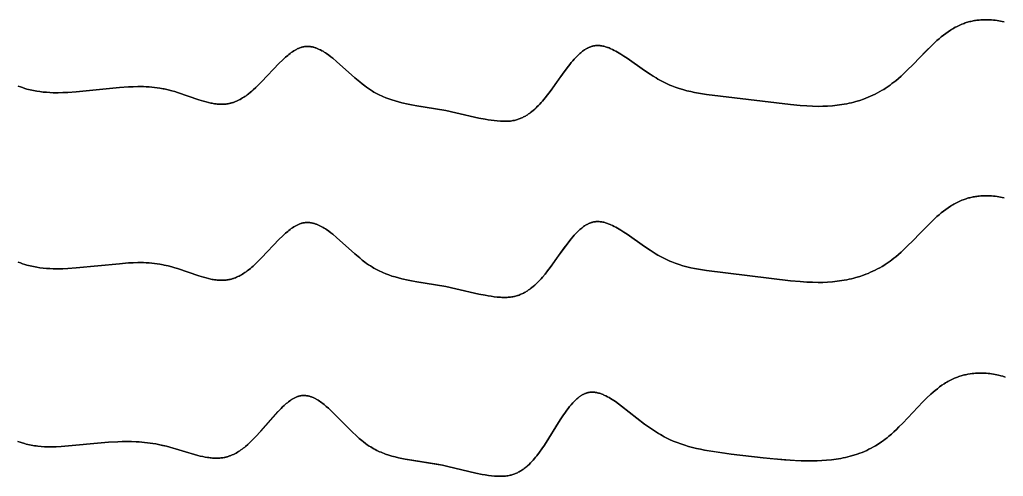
# Model space of a CAD drawing. Header units: feet. Extents: x 0 to 1.5, y 93.18 to 96.08.
# Drawn here: x 0.375 to 0.75, y 94.7812 to 94.9552 of the extents above; entities that cross this region are included whole.
import ezdxf

# ---------------------------------------------------------------- set-up
doc = ezdxf.new("R2010")
doc.units = ezdxf.units.FT
doc.header["$MEASUREMENT"] = 0
doc.layers.add('Default', color=7, linetype='Continuous', true_color=0x000000)

msp = doc.modelspace()

# ---------------------------------------------------------------- linework, layer by layer
at = {"layer": 'Default'}
for points in [[(0.3744, 94.92993), (0.37527, 94.9296), (0.37604, 94.92933), (0.37691, 94.92905), (0.37779, 94.9288), (0.3784, 94.92864), (0.37901, 94.92849), (0.38024, 94.92822), (0.38148, 94.928), (0.38272, 94.92781), (0.38397, 94.92766), (0.38523, 94.92755), (0.38649, 94.92747), (0.38774, 94.92742), (0.38963, 94.9274), (0.39151, 94.92744), (0.3934, 94.92751), (0.39648, 94.92771), (0.41301, 94.92933), (0.41652, 94.92961), (0.41827, 94.9297), (0.42011, 94.92975), (0.42116, 94.92975), (0.42221, 94.92973), (0.42326, 94.92968), (0.42431, 94.92962), (0.42536, 94.92953), (0.42641, 94.92942), (0.42745, 94.92928), (0.42849, 94.92912), (0.42965, 94.92892), (0.43004, 94.92884), (0.43156, 94.9285), (0.43305, 94.92812), (0.43413, 94.92781), (0.4352, 94.92748), (0.44332, 94.92472), (0.44514, 94.92416), (0.44605, 94.9239), (0.44697, 94.92367), (0.44789, 94.92347), (0.44834, 94.92338), (0.4488, 94.92329), (0.44933, 94.92321), (0.44986, 94.92314), (0.45027, 94.92309), (0.45068, 94.92305), (0.4511, 94.92303), (0.45151, 94.92301), (0.45192, 94.923), (0.45233, 94.923), (0.45275, 94.92302), (0.45316, 94.92304), (0.45344, 94.92307), (0.45371, 94.9231), (0.45397, 94.92313), (0.45423, 94.92317), (0.45448, 94.92321), (0.45474, 94.92326), (0.45499, 94.92331), (0.45525, 94.92337), (0.4555, 94.92344), (0.45575, 94.9235), (0.456, 94.92357), (0.45625, 94.92365), (0.45649, 94.92373), (0.45674, 94.92382), (0.45723, 94.924), (0.45771, 94.9242), (0.45819, 94.92441), (0.45865, 94.92464), (0.45911, 94.92488), (0.45957, 94.92514), (0.46001, 94.9254), (0.46045, 94.92568), (0.46089, 94.92597), (0.46131, 94.92626), (0.46174, 94.92657), (0.46216, 94.9269), (0.46299, 94.92756), (0.46351, 94.928), (0.46403, 94.92846), (0.46505, 94.92939), (0.46571, 94.93003), (0.46722, 94.93154), (0.47398, 94.93865), (0.47516, 94.93981), (0.47575, 94.94037), (0.47635, 94.94091), (0.4772, 94.94165), (0.47764, 94.94201), (0.4781, 94.94237), (0.47856, 94.94271), (0.47902, 94.94304), (0.4795, 94.94335), (0.47974, 94.9435), (0.47998, 94.94364), (0.48023, 94.94379), (0.4805, 94.94393), (0.48076, 94.94407), (0.48103, 94.9442), (0.4813, 94.94432), (0.48158, 94.94444), (0.48186, 94.94454), (0.48214, 94.94464), (0.4823, 94.94469), (0.48247, 94.94474), (0.48269, 94.9448), (0.48291, 94.94485), (0.48313, 94.9449), (0.48335, 94.94494), (0.48357, 94.94497), (0.4838, 94.945), (0.48402, 94.94502), (0.48424, 94.94503), (0.48446, 94.94504), (0.48469, 94.94505), (0.48491, 94.94504), (0.48513, 94.94503), (0.48536, 94.94502), (0.48558, 94.945), (0.48581, 94.94497), (0.48603, 94.94494), (0.48631, 94.94489), (0.48658, 94.94484), (0.48685, 94.94478), (0.48712, 94.94471), (0.48739, 94.94464), (0.48766, 94.94455), (0.48792, 94.94446), (0.48818, 94.94437), (0.48844, 94.94427), (0.4887, 94.94416), (0.48895, 94.94405), (0.48921, 94.94394), (0.48971, 94.94369), (0.49019, 94.94343), (0.49065, 94.94318), (0.4911, 94.94291), (0.49154, 94.94262), (0.49198, 94.94233), (0.49284, 94.94172), (0.49367, 94.9411), (0.49434, 94.94057), (0.49583, 94.93933), (0.50275, 94.93313), (0.50464, 94.93152), (0.5056, 94.93074), (0.50658, 94.92998), (0.50728, 94.92946), (0.50799, 94.92896), (0.50872, 94.92847), (0.50945, 94.928), (0.51001, 94.92766), (0.51057, 94.92734), (0.51125, 94.92697), (0.51179, 94.9267), (0.51234, 94.92643), (0.51289, 94.92618), (0.51344, 94.92593), (0.51457, 94.92548), (0.51571, 94.92505), (0.51692, 94.92464), (0.51816, 94.92427), (0.5194, 94.92393), (0.52065, 94.92361), (0.52316, 94.92305), (0.5264, 94.92244), (0.53743, 94.92058), (0.54134, 94.91973), (0.55006, 94.91773), (0.5524, 94.91728), (0.55358, 94.91708), (0.55475, 94.9169), (0.55592, 94.91675), (0.55708, 94.91663), (0.55826, 94.91654), (0.55886, 94.91652), (0.55945, 94.9165), (0.5599, 94.9165), (0.56035, 94.9165), (0.5608, 94.91651), (0.56125, 94.91654), (0.5617, 94.91657), (0.56214, 94.91662), (0.56259, 94.91668), (0.56303, 94.91675), (0.56334, 94.91681), (0.56365, 94.91687), (0.56401, 94.91696), (0.56437, 94.91705), (0.56473, 94.91716), (0.56508, 94.91727), (0.56543, 94.9174), (0.56577, 94.91753), (0.56612, 94.91767), (0.56646, 94.91783), (0.56679, 94.91799), (0.56713, 94.91815), (0.56746, 94.91833), (0.56778, 94.91851), (0.5681, 94.9187), (0.56842, 94.9189), (0.56873, 94.9191), (0.56904, 94.91931), (0.56934, 94.91952), (0.56964, 94.91974), (0.57023, 94.9202), (0.5708, 94.92067), (0.57136, 94.92117), (0.57185, 94.92162), (0.57234, 94.92209), (0.57281, 94.92257), (0.57327, 94.92306), (0.57378, 94.92362), (0.57429, 94.9242), (0.57529, 94.92539), (0.57625, 94.92661), (0.57759, 94.92839), (0.58261, 94.93541), (0.58366, 94.93683), (0.58473, 94.93819), (0.58527, 94.93886), (0.58583, 94.93952), (0.58641, 94.94019), (0.58702, 94.94084), (0.58764, 94.94147), (0.58796, 94.94178), (0.58828, 94.94208), (0.58861, 94.94237), (0.58894, 94.94266), (0.58927, 94.94293), (0.58961, 94.94319), (0.58998, 94.94347), (0.59036, 94.94373), (0.59056, 94.94386), (0.59076, 94.94398), (0.59096, 94.94411), (0.59116, 94.94422), (0.59137, 94.94433), (0.59157, 94.94444), (0.59178, 94.94455), (0.592, 94.94464), (0.59221, 94.94474), (0.59243, 94.94483), (0.59264, 94.94491), (0.59286, 94.94499), (0.59304, 94.94504), (0.59322, 94.94509), (0.59339, 94.94514), (0.59357, 94.94519), (0.59376, 94.94523), (0.59395, 94.94527), (0.59414, 94.9453), (0.59433, 94.94532), (0.59448, 94.94534), (0.59463, 94.94536), (0.59478, 94.94537), (0.59504, 94.94539), (0.5952, 94.94539), (0.59535, 94.94539), (0.5955, 94.94539), (0.59566, 94.94539), (0.59596, 94.94538), (0.59627, 94.94535), (0.59645, 94.94533), (0.59663, 94.94531), (0.59698, 94.94525), (0.59733, 94.94519), (0.59768, 94.94511), (0.59803, 94.94502), (0.59838, 94.94493), (0.59872, 94.94482), (0.59906, 94.9447), (0.59939, 94.94458), (0.59973, 94.94445), (0.60006, 94.94432), (0.60039, 94.94417), (0.60104, 94.94387), (0.60168, 94.94355), (0.6023, 94.94322), (0.60292, 94.94287), (0.60416, 94.94214), (0.60537, 94.94136), (0.60654, 94.94057), (0.61315, 94.93592), (0.61535, 94.93444), (0.61647, 94.93372), (0.6176, 94.93303), (0.61834, 94.9326), (0.6191, 94.93218), (0.61986, 94.93177), (0.62063, 94.93138), (0.62138, 94.93102), (0.62213, 94.93067), (0.62289, 94.93034), (0.62365, 94.93003), (0.62493, 94.92954), (0.62639, 94.92904), (0.62786, 94.92858), (0.62934, 94.92818), (0.63083, 94.92782), (0.63232, 94.9275), (0.63383, 94.92722), (0.63535, 94.92697), (0.63688, 94.92676), (0.66882, 94.92285), (0.67252, 94.92252), (0.6751, 94.92235), (0.67724, 94.92225), (0.67938, 94.9222), (0.6812, 94.92223), (0.68303, 94.92231), (0.68485, 94.92244), (0.68667, 94.92264), (0.68848, 94.9229), (0.68938, 94.92305), (0.69028, 94.92322), (0.69117, 94.92341), (0.69206, 94.92361), (0.69295, 94.92383), (0.69383, 94.92407), (0.69524, 94.92449), (0.69664, 94.92496), (0.69757, 94.9253), (0.6985, 94.92567), (0.69941, 94.92605), (0.70031, 94.92646), (0.7012, 94.92689), (0.70208, 94.92734), (0.70295, 94.92782), (0.70381, 94.92832), (0.70439, 94.92868), (0.70497, 94.92905), (0.7061, 94.92981), (0.70683, 94.93033), (0.70755, 94.93087), (0.70826, 94.93142), (0.70896, 94.93199), (0.70999, 94.93285), (0.71101, 94.93374), (0.712, 94.93466), (0.71298, 94.93558), (0.716, 94.9386), (0.71781, 94.94048), (0.72081, 94.94356), (0.72234, 94.94508), (0.7239, 94.94655), (0.72469, 94.94727), (0.7255, 94.94798), (0.72633, 94.94867), (0.72717, 94.94935), (0.72803, 94.95), (0.72891, 94.95062), (0.7298, 94.95122), (0.73026, 94.95151), (0.73072, 94.95179), (0.73119, 94.95206), (0.73167, 94.95233), (0.73215, 94.95258), (0.73264, 94.95283), (0.73313, 94.95306), (0.73363, 94.95329), (0.73413, 94.9535), (0.73464, 94.9537), (0.73503, 94.95384), (0.73543, 94.95398), (0.73587, 94.95412), (0.73631, 94.95426), (0.73675, 94.95438), (0.7372, 94.9545), (0.73764, 94.95461), (0.73807, 94.9547), (0.73851, 94.95479), (0.73896, 94.95487), (0.7394, 94.95494), (0.73984, 94.95501), (0.74029, 94.95506), (0.74074, 94.95511), (0.74142, 94.95517), (0.74211, 94.95522), (0.74279, 94.95524), (0.74348, 94.95525), (0.74417, 94.95524), (0.74485, 94.95521), (0.74554, 94.95517), (0.74623, 94.95511), (0.74691, 94.95504), (0.74759, 94.95495), (0.74827, 94.95485), (0.74895, 94.95473), (0.74962, 94.95459), (0.75029, 94.95445)], [(0.75029, 94.95445), (0.74962, 94.95459), (0.74895, 94.95473), (0.74827, 94.95485), (0.74759, 94.95495), (0.74691, 94.95504), (0.74623, 94.95511), (0.74554, 94.95517), (0.74485, 94.95521), (0.74417, 94.95524), (0.74348, 94.95525), (0.74279, 94.95524), (0.74211, 94.95522), (0.74142, 94.95517), (0.74074, 94.95511), (0.74029, 94.95506), (0.73984, 94.95501), (0.7394, 94.95494), (0.73896, 94.95487), (0.73851, 94.95479), (0.73807, 94.9547), (0.73764, 94.95461), (0.7372, 94.9545), (0.73675, 94.95438), (0.73631, 94.95426), (0.73587, 94.95412), (0.73543, 94.95398), (0.73503, 94.95384), (0.73464, 94.9537), (0.73413, 94.9535), (0.73363, 94.95329), (0.73313, 94.95306), (0.73264, 94.95283), (0.73215, 94.95258), (0.73167, 94.95233), (0.73119, 94.95206), (0.73072, 94.95179), (0.73026, 94.95151), (0.7298, 94.95122), (0.72891, 94.95062), (0.72803, 94.95), (0.72717, 94.94935), (0.72633, 94.94867), (0.7255, 94.94798), (0.72469, 94.94727), (0.7239, 94.94655), (0.72234, 94.94508), (0.71781, 94.94048), (0.716, 94.9386), (0.71298, 94.93558), (0.712, 94.93466), (0.71101, 94.93374), (0.70999, 94.93285), (0.70896, 94.93199), (0.70826, 94.93142), (0.70755, 94.93087), (0.70683, 94.93033), (0.7061, 94.92981), (0.70497, 94.92905), (0.70439, 94.92868), (0.70381, 94.92832), (0.70295, 94.92782), (0.70208, 94.92734), (0.7012, 94.92689), (0.70031, 94.92646), (0.69941, 94.92605), (0.6985, 94.92567), (0.69757, 94.9253), (0.69664, 94.92496), (0.69524, 94.92449), (0.69383, 94.92407), (0.69295, 94.92383), (0.69206, 94.92361), (0.69117, 94.92341), (0.69028, 94.92322), (0.68938, 94.92305), (0.68848, 94.9229), (0.68667, 94.92264), (0.68485, 94.92244), (0.68303, 94.92231), (0.6812, 94.92223), (0.67938, 94.9222), (0.67724, 94.92225), (0.6751, 94.92235), (0.67252, 94.92252), (0.66882, 94.92285), (0.63688, 94.92676), (0.63535, 94.92697), (0.63383, 94.92722), (0.63232, 94.9275), (0.63083, 94.92782), (0.62934, 94.92818), (0.62786, 94.92858), (0.62639, 94.92904), (0.62493, 94.92954), (0.62365, 94.93003), (0.62289, 94.93034), (0.62213, 94.93067), (0.62138, 94.93102), (0.62063, 94.93138), (0.61986, 94.93177), (0.6191, 94.93218), (0.61834, 94.9326), (0.6176, 94.93303), (0.61647, 94.93372), (0.61535, 94.93444), (0.61315, 94.93592), (0.60654, 94.94057), (0.60537, 94.94136), (0.60416, 94.94214), (0.60292, 94.94287), (0.6023, 94.94322), (0.60168, 94.94355), (0.60104, 94.94387), (0.60039, 94.94417), (0.60006, 94.94432), (0.59973, 94.94445), (0.59939, 94.94458), (0.59906, 94.9447), (0.59872, 94.94482), (0.59838, 94.94493), (0.59803, 94.94502), (0.59768, 94.94511), (0.59733, 94.94519), (0.59698, 94.94525), (0.59663, 94.94531), (0.59645, 94.94533), (0.59627, 94.94535), (0.59596, 94.94538), (0.59566, 94.94539), (0.5955, 94.94539), (0.59535, 94.94539), (0.5952, 94.94539), (0.59494, 94.94538), (0.59478, 94.94537), (0.59463, 94.94536), (0.59448, 94.94534), (0.59433, 94.94532), (0.59414, 94.9453), (0.59395, 94.94527), (0.59376, 94.94523), (0.59357, 94.94519), (0.59339, 94.94514), (0.59322, 94.94509), (0.59304, 94.94504), (0.59286, 94.94499), (0.59264, 94.94491), (0.59243, 94.94483), (0.59221, 94.94474), (0.592, 94.94464), (0.59178, 94.94455), (0.59157, 94.94444), (0.59137, 94.94433), (0.59116, 94.94422), (0.59096, 94.94411), (0.59076, 94.94398), (0.59056, 94.94386), (0.59036, 94.94373), (0.58998, 94.94347), (0.58961, 94.94319), (0.58927, 94.94293), (0.58894, 94.94266), (0.58861, 94.94237), (0.58828, 94.94208), (0.58796, 94.94178), (0.58764, 94.94147), (0.58702, 94.94084), (0.58641, 94.94019), (0.58583, 94.93952), (0.58527, 94.93886), (0.58473, 94.93819), (0.58366, 94.93683), (0.58058, 94.93257), (0.57718, 94.92783), (0.57625, 94.92661), (0.57529, 94.92539), (0.57429, 94.9242), (0.57378, 94.92362), (0.57327, 94.92306), (0.57281, 94.92257), (0.57234, 94.92209), (0.57185, 94.92162), (0.57136, 94.92117), (0.5708, 94.92067), (0.57023, 94.9202), (0.56964, 94.91974), (0.56934, 94.91952), (0.56904, 94.91931), (0.56873, 94.9191), (0.56842, 94.9189), (0.5681, 94.9187), (0.56778, 94.91851), (0.56746, 94.91833), (0.56713, 94.91815), (0.56679, 94.91799), (0.56646, 94.91783), (0.56612, 94.91767), (0.56577, 94.91753), (0.56543, 94.9174), (0.56508, 94.91727), (0.56473, 94.91716), (0.56437, 94.91705), (0.56401, 94.91696), (0.56365, 94.91687), (0.56334, 94.91681), (0.56303, 94.91675), (0.56259, 94.91668), (0.56214, 94.91662), (0.5617, 94.91657), (0.56125, 94.91654), (0.5608, 94.91651), (0.56035, 94.9165), (0.5599, 94.9165), (0.55945, 94.9165), (0.55886, 94.91652), (0.55826, 94.91654), (0.55708, 94.91663), (0.55592, 94.91675), (0.55475, 94.9169), (0.55358, 94.91708), (0.5524, 94.91728), (0.55006, 94.91773), (0.54134, 94.91973), (0.53743, 94.92058), (0.52569, 94.92256), (0.52316, 94.92305), (0.52065, 94.92361), (0.5194, 94.92393), (0.51816, 94.92427), (0.51692, 94.92464), (0.51571, 94.92505), (0.51457, 94.92548), (0.51344, 94.92593), (0.51289, 94.92618), (0.51234, 94.92643), (0.51179, 94.9267), (0.51125, 94.92697), (0.51057, 94.92734), (0.51001, 94.92766), (0.50945, 94.928), (0.50872, 94.92847), (0.50799, 94.92896), (0.50728, 94.92946), (0.50658, 94.92998), (0.5056, 94.93074), (0.50464, 94.93152), (0.50275, 94.93313), (0.49583, 94.93933), (0.49434, 94.94057), (0.49367, 94.9411), (0.49284, 94.94172), (0.49198, 94.94233), (0.49154, 94.94262), (0.4911, 94.94291), (0.49065, 94.94318), (0.49019, 94.94343), (0.48971, 94.94369), (0.48921, 94.94394), (0.48895, 94.94405), (0.4887, 94.94416), (0.48844, 94.94427), (0.48818, 94.94437), (0.48792, 94.94446), (0.48766, 94.94455), (0.48739, 94.94464), (0.48712, 94.94471), (0.48685, 94.94478), (0.48658, 94.94484), (0.48631, 94.94489), (0.48603, 94.94494), (0.48581, 94.94497), (0.48558, 94.945), (0.48536, 94.94502), (0.48513, 94.94503), (0.48491, 94.94504), (0.48469, 94.94505), (0.48446, 94.94504), (0.48424, 94.94503), (0.48402, 94.94502), (0.4838, 94.945), (0.48357, 94.94497), (0.48335, 94.94494), (0.48313, 94.9449), (0.48291, 94.94485), (0.48269, 94.9448), (0.48247, 94.94474), (0.4823, 94.94469), (0.48214, 94.94464), (0.48186, 94.94454), (0.48158, 94.94444), (0.4813, 94.94432), (0.48103, 94.9442), (0.48076, 94.94407), (0.4805, 94.94393), (0.48023, 94.94379), (0.47998, 94.94364), (0.47974, 94.9435), (0.4795, 94.94335), (0.47902, 94.94304), (0.47856, 94.94271), (0.4781, 94.94237), (0.47764, 94.94201), (0.4772, 94.94165), (0.47635, 94.94091), (0.47575, 94.94037), (0.47516, 94.93981), (0.47398, 94.93865), (0.46722, 94.93154), (0.46571, 94.93003), (0.46505, 94.92939), (0.46403, 94.92846), (0.46351, 94.928), (0.46299, 94.92756), (0.46216, 94.9269), (0.46174, 94.92657), (0.46131, 94.92626), (0.46089, 94.92597), (0.46045, 94.92568), (0.46001, 94.9254), (0.45957, 94.92514), (0.45911, 94.92488), (0.45865, 94.92464), (0.45819, 94.92441), (0.45771, 94.9242), (0.45723, 94.924), (0.45674, 94.92382), (0.45649, 94.92373), (0.45625, 94.92365), (0.456, 94.92357), (0.45575, 94.9235), (0.4555, 94.92344), (0.45525, 94.92337), (0.45499, 94.92331), (0.45474, 94.92326), (0.45448, 94.92321), (0.45423, 94.92317), (0.45397, 94.92313), (0.45371, 94.9231), (0.45344, 94.92307), (0.45316, 94.92304), (0.45275, 94.92302), (0.45233, 94.923), (0.45192, 94.923), (0.45151, 94.92301), (0.4511, 94.92303), (0.45068, 94.92305), (0.45027, 94.92309), (0.44986, 94.92314), (0.44933, 94.92321), (0.4488, 94.92329), (0.44834, 94.92338), (0.44789, 94.92347), (0.44697, 94.92367), (0.44605, 94.9239), (0.44514, 94.92416), (0.44332, 94.92472), (0.4352, 94.92748), (0.43413, 94.92781), (0.43305, 94.92812), (0.43156, 94.9285), (0.43004, 94.92884), (0.42965, 94.92892), (0.42849, 94.92912), (0.42745, 94.92928), (0.42641, 94.92942), (0.42536, 94.92953), (0.42431, 94.92962), (0.42326, 94.92968), (0.42221, 94.92973), (0.42116, 94.92975), (0.42002, 94.92975), (0.41827, 94.9297), (0.41652, 94.92961), (0.41301, 94.92933), (0.39648, 94.92771), (0.3934, 94.92751), (0.39151, 94.92744), (0.38963, 94.9274), (0.38774, 94.92742), (0.38649, 94.92747), (0.38523, 94.92755), (0.38397, 94.92766), (0.38272, 94.92781), (0.38148, 94.928), (0.38024, 94.92822), (0.37901, 94.92849), (0.3784, 94.92864), (0.37779, 94.9288), (0.37691, 94.92905), (0.37604, 94.92933), (0.37527, 94.9296), (0.3744, 94.92993)], [(0.3744, 94.86281), (0.37527, 94.86249), (0.37604, 94.86222), (0.37691, 94.86194), (0.37779, 94.86168), (0.3784, 94.86152), (0.37901, 94.86137), (0.38024, 94.86111), (0.38148, 94.86088), (0.38272, 94.8607), (0.38397, 94.86055), (0.38523, 94.86044), (0.38649, 94.86036), (0.38774, 94.86031), (0.38963, 94.86029), (0.39151, 94.86032), (0.3934, 94.8604), (0.39648, 94.86059), (0.41301, 94.86221), (0.41652, 94.8625), (0.41827, 94.86259), (0.42011, 94.86264), (0.42116, 94.86264), (0.42221, 94.86262), (0.42326, 94.86257), (0.42431, 94.86251), (0.42536, 94.86242), (0.42641, 94.86231), (0.42745, 94.86217), (0.42849, 94.86201), (0.42965, 94.8618), (0.43004, 94.86172), (0.43156, 94.86139), (0.43305, 94.86101), (0.43413, 94.8607), (0.4352, 94.86037), (0.44332, 94.85761), (0.44514, 94.85705), (0.44605, 94.85679), (0.44697, 94.85656), (0.44789, 94.85635), (0.44834, 94.85626), (0.4488, 94.85618), (0.44933, 94.8561), (0.44986, 94.85602), (0.45027, 94.85598), (0.45068, 94.85594), (0.4511, 94.85591), (0.45151, 94.8559), (0.45192, 94.85589), (0.45233, 94.85589), (0.45275, 94.85591), (0.45316, 94.85593), (0.45344, 94.85596), (0.45371, 94.85599), (0.45397, 94.85602), (0.45423, 94.85606), (0.45448, 94.8561), (0.45474, 94.85615), (0.45499, 94.8562), (0.45525, 94.85626), (0.4555, 94.85632), (0.45575, 94.85639), (0.456, 94.85646), (0.45625, 94.85654), (0.45649, 94.85662), (0.45674, 94.8567), (0.45723, 94.85689), (0.45771, 94.85709), (0.45819, 94.8573), (0.45865, 94.85753), (0.45911, 94.85777), (0.45957, 94.85802), (0.46001, 94.85829), (0.46045, 94.85857), (0.46089, 94.85885), (0.46131, 94.85915), (0.46174, 94.85946), (0.46216, 94.85978), (0.46299, 94.86045), (0.46351, 94.86089), (0.46403, 94.86134), (0.46505, 94.86228), (0.46571, 94.86291), (0.46722, 94.86442), (0.47398, 94.87154), (0.47516, 94.8727), (0.47575, 94.87326), (0.47635, 94.8738), (0.4772, 94.87454), (0.47764, 94.8749), (0.4781, 94.87525), (0.47856, 94.8756), (0.47902, 94.87592), (0.4795, 94.87624), (0.47974, 94.87639), (0.47998, 94.87653), (0.48023, 94.87668), (0.4805, 94.87682), (0.48076, 94.87696), (0.48103, 94.87709), (0.4813, 94.87721), (0.48158, 94.87732), (0.48186, 94.87743), (0.48214, 94.87753), (0.4823, 94.87758), (0.48247, 94.87763), (0.48269, 94.87769), (0.48291, 94.87774), (0.48313, 94.87778), (0.48335, 94.87782), (0.48357, 94.87786), (0.4838, 94.87788), (0.48402, 94.87791), (0.48424, 94.87792), (0.48446, 94.87793), (0.48469, 94.87793), (0.48491, 94.87793), (0.48513, 94.87792), (0.48536, 94.87791), (0.48558, 94.87789), (0.48581, 94.87786), (0.48603, 94.87783), (0.48631, 94.87778), (0.48658, 94.87773), (0.48685, 94.87767), (0.48712, 94.8776), (0.48739, 94.87752), (0.48766, 94.87744), (0.48792, 94.87735), (0.48818, 94.87726), (0.48844, 94.87716), (0.4887, 94.87705), (0.48895, 94.87694), (0.48921, 94.87683), (0.48971, 94.87658), (0.49019, 94.87632), (0.49065, 94.87607), (0.4911, 94.87579), (0.49154, 94.87551), (0.49198, 94.87522), (0.49284, 94.87461), (0.49367, 94.87398), (0.49434, 94.87346), (0.49583, 94.87221), (0.50275, 94.86601), (0.50464, 94.86441), (0.5056, 94.86362), (0.50658, 94.86287), (0.50728, 94.86235), (0.50799, 94.86184), (0.50872, 94.86136), (0.50945, 94.86089), (0.51001, 94.86055), (0.51057, 94.86023), (0.51125, 94.85986), (0.51179, 94.85958), (0.51234, 94.85932), (0.51289, 94.85906), (0.51344, 94.85882), (0.51457, 94.85836), (0.51571, 94.85794), (0.51692, 94.85753), (0.51816, 94.85716), (0.5194, 94.85681), (0.52065, 94.8565), (0.52316, 94.85594), (0.5264, 94.85532), (0.53743, 94.85347), (0.54134, 94.85262), (0.55006, 94.85062), (0.5524, 94.85017), (0.55358, 94.84997), (0.55475, 94.84979), (0.55592, 94.84964), (0.55708, 94.84952), (0.55826, 94.84943), (0.55886, 94.8494), (0.55945, 94.84939), (0.5599, 94.84938), (0.56035, 94.84939), (0.5608, 94.8494), (0.56125, 94.84943), (0.5617, 94.84946), (0.56214, 94.84951), (0.56259, 94.84957), (0.56303, 94.84964), (0.56334, 94.84969), (0.56365, 94.84976), (0.56401, 94.84985), (0.56437, 94.84994), (0.56473, 94.85005), (0.56508, 94.85016), (0.56543, 94.85029), (0.56577, 94.85042), (0.56612, 94.85056), (0.56646, 94.85071), (0.56679, 94.85087), (0.56713, 94.85104), (0.56746, 94.85122), (0.56778, 94.8514), (0.5681, 94.85159), (0.56842, 94.85178), (0.56873, 94.85199), (0.56904, 94.8522), (0.56934, 94.85241), (0.56964, 94.85263), (0.57023, 94.85309), (0.5708, 94.85356), (0.57136, 94.85405), (0.57185, 94.85451), (0.57234, 94.85498), (0.57281, 94.85546), (0.57327, 94.85594), (0.57378, 94.85651), (0.57429, 94.85709), (0.57529, 94.85828), (0.57625, 94.85949), (0.57759, 94.86128), (0.58261, 94.8683), (0.58366, 94.86971), (0.58473, 94.87108), (0.58527, 94.87174), (0.58583, 94.87241), (0.58641, 94.87307), (0.58702, 94.87373), (0.58764, 94.87436), (0.58796, 94.87467), (0.58828, 94.87497), (0.58861, 94.87526), (0.58894, 94.87554), (0.58927, 94.87582), (0.58961, 94.87608), (0.58998, 94.87636), (0.59036, 94.87662), (0.59056, 94.87675), (0.59076, 94.87687), (0.59096, 94.87699), (0.59116, 94.87711), (0.59137, 94.87722), (0.59157, 94.87733), (0.59178, 94.87743), (0.592, 94.87753), (0.59221, 94.87763), (0.59243, 94.87771), (0.59264, 94.8778), (0.59286, 94.87787), (0.59304, 94.87793), (0.59322, 94.87798), (0.59339, 94.87803), (0.59357, 94.87807), (0.59376, 94.87812), (0.59395, 94.87815), (0.59414, 94.87819), (0.59433, 94.87821), (0.59448, 94.87823), (0.59463, 94.87825), (0.59478, 94.87826), (0.59504, 94.87827), (0.5952, 94.87828), (0.59535, 94.87828), (0.5955, 94.87828), (0.59566, 94.87828), (0.59596, 94.87826), (0.59627, 94.87824), (0.59645, 94.87822), (0.59663, 94.8782), (0.59698, 94.87814), (0.59733, 94.87808), (0.59768, 94.878), (0.59803, 94.87791), (0.59838, 94.87781), (0.59872, 94.87771), (0.59906, 94.87759), (0.59939, 94.87747), (0.59973, 94.87734), (0.60006, 94.8772), (0.60039, 94.87706), (0.60104, 94.87676), (0.60168, 94.87644), (0.6023, 94.87611), (0.60292, 94.87576), (0.60416, 94.87502), (0.60537, 94.87425), (0.60654, 94.87346), (0.61315, 94.8688), (0.61535, 94.86732), (0.61647, 94.86661), (0.6176, 94.86592), (0.61834, 94.86549), (0.6191, 94.86507), (0.61986, 94.86466), (0.62063, 94.86427), (0.62138, 94.86391), (0.62213, 94.86356), (0.62289, 94.86323), (0.62365, 94.86292), (0.62493, 94.86243), (0.62639, 94.86192), (0.62786, 94.86147), (0.62934, 94.86107), (0.63083, 94.86071), (0.63232, 94.86039), (0.63383, 94.86011), (0.63535, 94.85986), (0.63688, 94.85964), (0.66882, 94.85574), (0.67252, 94.85541), (0.6751, 94.85523), (0.67724, 94.85513), (0.67938, 94.85509), (0.6812, 94.85511), (0.68303, 94.85519), (0.68485, 94.85533), (0.68667, 94.85553), (0.68848, 94.85579), (0.68938, 94.85594), (0.69028, 94.85611), (0.69117, 94.8563), (0.69206, 94.8565), (0.69295, 94.85672), (0.69383, 94.85696), (0.69524, 94.85738), (0.69664, 94.85785), (0.69757, 94.85819), (0.6985, 94.85855), (0.69941, 94.85894), (0.70031, 94.85935), (0.7012, 94.85978), (0.70208, 94.86023), (0.70295, 94.86071), (0.70381, 94.86121), (0.70439, 94.86157), (0.70497, 94.86193), (0.7061, 94.8627), (0.70683, 94.86322), (0.70755, 94.86376), (0.70826, 94.86431), (0.70896, 94.86487), (0.70999, 94.86574), (0.71101, 94.86663), (0.712, 94.86754), (0.71298, 94.86847), (0.716, 94.87149), (0.71781, 94.87337), (0.72081, 94.87645), (0.72234, 94.87797), (0.7239, 94.87944), (0.72469, 94.88016), (0.7255, 94.88087), (0.72633, 94.88156), (0.72717, 94.88223), (0.72803, 94.88289), (0.72891, 94.88351), (0.7298, 94.88411), (0.73026, 94.8844), (0.73072, 94.88468), (0.73119, 94.88495), (0.73167, 94.88522), (0.73215, 94.88547), (0.73264, 94.88572), (0.73313, 94.88595), (0.73363, 94.88617), (0.73413, 94.88639), (0.73464, 94.88659), (0.73503, 94.88673), (0.73543, 94.88687), (0.73587, 94.88701), (0.73631, 94.88715), (0.73675, 94.88727), (0.7372, 94.88739), (0.73764, 94.88749), (0.73807, 94.88759), (0.73851, 94.88768), (0.73896, 94.88776), (0.7394, 94.88783), (0.73984, 94.8879), (0.74029, 94.88795), (0.74074, 94.888), (0.74142, 94.88806), (0.74211, 94.8881), (0.74279, 94.88813), (0.74348, 94.88813), (0.74417, 94.88813), (0.74485, 94.8881), (0.74554, 94.88806), (0.74623, 94.888), (0.74691, 94.88793), (0.74759, 94.88784), (0.74827, 94.88773), (0.74895, 94.88761), (0.74962, 94.88748), (0.75029, 94.88733)], [(0.75029, 94.88733), (0.74962, 94.88748), (0.74895, 94.88761), (0.74827, 94.88773), (0.74759, 94.88784), (0.74691, 94.88793), (0.74623, 94.888), (0.74554, 94.88806), (0.74485, 94.8881), (0.74417, 94.88813), (0.74348, 94.88813), (0.74279, 94.88813), (0.74211, 94.8881), (0.74142, 94.88806), (0.74074, 94.888), (0.74029, 94.88795), (0.73984, 94.8879), (0.7394, 94.88783), (0.73896, 94.88776), (0.73851, 94.88768), (0.73807, 94.88759), (0.73764, 94.88749), (0.7372, 94.88739), (0.73675, 94.88727), (0.73631, 94.88715), (0.73587, 94.88701), (0.73543, 94.88687), (0.73503, 94.88673), (0.73464, 94.88659), (0.73413, 94.88639), (0.73363, 94.88617), (0.73313, 94.88595), (0.73264, 94.88572), (0.73215, 94.88547), (0.73167, 94.88522), (0.73119, 94.88495), (0.73072, 94.88468), (0.73026, 94.8844), (0.7298, 94.88411), (0.72891, 94.88351), (0.72803, 94.88289), (0.72717, 94.88223), (0.72633, 94.88156), (0.7255, 94.88087), (0.72469, 94.88016), (0.7239, 94.87944), (0.72234, 94.87797), (0.71781, 94.87337), (0.716, 94.87149), (0.71298, 94.86847), (0.712, 94.86754), (0.71101, 94.86663), (0.70999, 94.86574), (0.70896, 94.86487), (0.70826, 94.86431), (0.70755, 94.86376), (0.70683, 94.86322), (0.7061, 94.8627), (0.70497, 94.86193), (0.70439, 94.86157), (0.70381, 94.86121), (0.70295, 94.86071), (0.70208, 94.86023), (0.7012, 94.85978), (0.70031, 94.85935), (0.69941, 94.85894), (0.6985, 94.85855), (0.69757, 94.85819), (0.69664, 94.85785), (0.69524, 94.85738), (0.69383, 94.85696), (0.69295, 94.85672), (0.69206, 94.8565), (0.69117, 94.8563), (0.69028, 94.85611), (0.68938, 94.85594), (0.68848, 94.85579), (0.68667, 94.85553), (0.68485, 94.85533), (0.68303, 94.85519), (0.6812, 94.85511), (0.67938, 94.85509), (0.67724, 94.85513), (0.6751, 94.85523), (0.67252, 94.85541), (0.66882, 94.85574), (0.63688, 94.85964), (0.63535, 94.85986), (0.63383, 94.86011), (0.63232, 94.86039), (0.63083, 94.86071), (0.62934, 94.86107), (0.62786, 94.86147), (0.62639, 94.86192), (0.62493, 94.86243), (0.62365, 94.86292), (0.62289, 94.86323), (0.62213, 94.86356), (0.62138, 94.86391), (0.62063, 94.86427), (0.61986, 94.86466), (0.6191, 94.86507), (0.61834, 94.86549), (0.6176, 94.86592), (0.61647, 94.86661), (0.61535, 94.86732), (0.61315, 94.8688), (0.60654, 94.87346), (0.60537, 94.87425), (0.60416, 94.87502), (0.60292, 94.87576), (0.6023, 94.87611), (0.60168, 94.87644), (0.60104, 94.87676), (0.60039, 94.87706), (0.60006, 94.8772), (0.59973, 94.87734), (0.59939, 94.87747), (0.59906, 94.87759), (0.59872, 94.87771), (0.59838, 94.87781), (0.59803, 94.87791), (0.59768, 94.878), (0.59733, 94.87808), (0.59698, 94.87814), (0.59663, 94.8782), (0.59645, 94.87822), (0.59627, 94.87824), (0.59596, 94.87826), (0.59566, 94.87828), (0.5955, 94.87828), (0.59535, 94.87828), (0.5952, 94.87828), (0.59494, 94.87827), (0.59478, 94.87826), (0.59463, 94.87825), (0.59448, 94.87823), (0.59433, 94.87821), (0.59414, 94.87819), (0.59395, 94.87815), (0.59376, 94.87812), (0.59357, 94.87807), (0.59339, 94.87803), (0.59322, 94.87798), (0.59304, 94.87793), (0.59286, 94.87787), (0.59264, 94.8778), (0.59243, 94.87771), (0.59221, 94.87763), (0.592, 94.87753), (0.59178, 94.87743), (0.59157, 94.87733), (0.59137, 94.87722), (0.59116, 94.87711), (0.59096, 94.87699), (0.59076, 94.87687), (0.59056, 94.87675), (0.59036, 94.87662), (0.58998, 94.87636), (0.58961, 94.87608), (0.58927, 94.87582), (0.58894, 94.87554), (0.58861, 94.87526), (0.58828, 94.87497), (0.58796, 94.87467), (0.58764, 94.87436), (0.58702, 94.87373), (0.58641, 94.87307), (0.58583, 94.87241), (0.58527, 94.87174), (0.58473, 94.87108), (0.58366, 94.86971), (0.58058, 94.86546), (0.57718, 94.86072), (0.57625, 94.85949), (0.57529, 94.85828), (0.57429, 94.85709), (0.57378, 94.85651), (0.57327, 94.85594), (0.57281, 94.85546), (0.57234, 94.85498), (0.57185, 94.85451), (0.57136, 94.85405), (0.5708, 94.85356), (0.57023, 94.85309), (0.56964, 94.85263), (0.56934, 94.85241), (0.56904, 94.8522), (0.56873, 94.85199), (0.56842, 94.85178), (0.5681, 94.85159), (0.56778, 94.8514), (0.56746, 94.85122), (0.56713, 94.85104), (0.56679, 94.85087), (0.56646, 94.85071), (0.56612, 94.85056), (0.56577, 94.85042), (0.56543, 94.85029), (0.56508, 94.85016), (0.56473, 94.85005), (0.56437, 94.84994), (0.56401, 94.84985), (0.56365, 94.84976), (0.56334, 94.84969), (0.56303, 94.84964), (0.56259, 94.84957), (0.56214, 94.84951), (0.5617, 94.84946), (0.56125, 94.84943), (0.5608, 94.8494), (0.56035, 94.84939), (0.5599, 94.84938), (0.55945, 94.84939), (0.55886, 94.8494), (0.55826, 94.84943), (0.55708, 94.84952), (0.55592, 94.84964), (0.55475, 94.84979), (0.55358, 94.84997), (0.5524, 94.85017), (0.55006, 94.85062), (0.54134, 94.85262), (0.53743, 94.85347), (0.52569, 94.85545), (0.52316, 94.85594), (0.52065, 94.8565), (0.5194, 94.85681), (0.51816, 94.85716), (0.51692, 94.85753), (0.51571, 94.85794), (0.51457, 94.85836), (0.51344, 94.85882), (0.51289, 94.85906), (0.51234, 94.85932), (0.51179, 94.85958), (0.51125, 94.85986), (0.51057, 94.86023), (0.51001, 94.86055), (0.50945, 94.86089), (0.50872, 94.86136), (0.50799, 94.86184), (0.50728, 94.86235), (0.50658, 94.86287), (0.5056, 94.86362), (0.50464, 94.86441), (0.50275, 94.86601), (0.49583, 94.87221), (0.49434, 94.87346), (0.49367, 94.87398), (0.49284, 94.87461), (0.49198, 94.87522), (0.49154, 94.87551), (0.4911, 94.87579), (0.49065, 94.87607), (0.49019, 94.87632), (0.48971, 94.87658), (0.48921, 94.87683), (0.48895, 94.87694), (0.4887, 94.87705), (0.48844, 94.87716), (0.48818, 94.87726), (0.48792, 94.87735), (0.48766, 94.87744), (0.48739, 94.87752), (0.48712, 94.8776), (0.48685, 94.87767), (0.48658, 94.87773), (0.48631, 94.87778), (0.48603, 94.87783), (0.48581, 94.87786), (0.48558, 94.87789), (0.48536, 94.87791), (0.48513, 94.87792), (0.48491, 94.87793), (0.48469, 94.87793), (0.48446, 94.87793), (0.48424, 94.87792), (0.48402, 94.87791), (0.4838, 94.87788), (0.48357, 94.87786), (0.48335, 94.87782), (0.48313, 94.87778), (0.48291, 94.87774), (0.48269, 94.87769), (0.48247, 94.87763), (0.4823, 94.87758), (0.48214, 94.87753), (0.48186, 94.87743), (0.48158, 94.87732), (0.4813, 94.87721), (0.48103, 94.87709), (0.48076, 94.87696), (0.4805, 94.87682), (0.48023, 94.87668), (0.47998, 94.87653), (0.47974, 94.87639), (0.4795, 94.87624), (0.47902, 94.87592), (0.47856, 94.8756), (0.4781, 94.87525), (0.47764, 94.8749), (0.4772, 94.87454), (0.47635, 94.8738), (0.47575, 94.87326), (0.47516, 94.8727), (0.47398, 94.87154), (0.46722, 94.86442), (0.46571, 94.86291), (0.46505, 94.86228), (0.46403, 94.86134), (0.46351, 94.86089), (0.46299, 94.86045), (0.46216, 94.85978), (0.46174, 94.85946), (0.46131, 94.85915), (0.46089, 94.85885), (0.46045, 94.85857), (0.46001, 94.85829), (0.45957, 94.85802), (0.45911, 94.85777), (0.45865, 94.85753), (0.45819, 94.8573), (0.45771, 94.85709), (0.45723, 94.85689), (0.45674, 94.8567), (0.45649, 94.85662), (0.45625, 94.85654), (0.456, 94.85646), (0.45575, 94.85639), (0.4555, 94.85632), (0.45525, 94.85626), (0.45499, 94.8562), (0.45474, 94.85615), (0.45448, 94.8561), (0.45423, 94.85606), (0.45397, 94.85602), (0.45371, 94.85599), (0.45344, 94.85596), (0.45316, 94.85593), (0.45275, 94.85591), (0.45233, 94.85589), (0.45192, 94.85589), (0.45151, 94.8559), (0.4511, 94.85591), (0.45068, 94.85594), (0.45027, 94.85598), (0.44986, 94.85602), (0.44933, 94.8561), (0.4488, 94.85618), (0.44834, 94.85626), (0.44789, 94.85635), (0.44697, 94.85656), (0.44605, 94.85679), (0.44514, 94.85705), (0.44332, 94.85761), (0.4352, 94.86037), (0.43413, 94.8607), (0.43305, 94.86101), (0.43156, 94.86139), (0.43004, 94.86172), (0.42965, 94.8618), (0.42849, 94.86201), (0.42745, 94.86217), (0.42641, 94.86231), (0.42536, 94.86242), (0.42431, 94.86251), (0.42326, 94.86257), (0.42221, 94.86262), (0.42116, 94.86264), (0.42002, 94.86264), (0.41827, 94.86259), (0.41652, 94.8625), (0.41301, 94.86221), (0.39648, 94.86059), (0.3934, 94.8604), (0.39151, 94.86032), (0.38963, 94.86029), (0.38774, 94.86031), (0.38649, 94.86036), (0.38523, 94.86044), (0.38397, 94.86055), (0.38272, 94.8607), (0.38148, 94.86088), (0.38024, 94.86111), (0.37901, 94.86137), (0.3784, 94.86152), (0.37779, 94.86168), (0.37691, 94.86194), (0.37604, 94.86222), (0.37527, 94.86249), (0.3744, 94.86281)], [(0.37435, 94.79449), (0.37513, 94.79419), (0.37557, 94.79404), (0.37601, 94.79389), (0.37645, 94.79375), (0.3769, 94.79362), (0.37752, 94.79345), (0.37814, 94.7933), (0.37876, 94.79316), (0.37939, 94.79303), (0.38001, 94.79292), (0.38064, 94.79282), (0.38127, 94.79273), (0.3819, 94.79266), (0.38317, 94.79254), (0.38444, 94.79246), (0.38572, 94.79242), (0.38699, 94.79242), (0.38889, 94.79247), (0.3908, 94.79257), (0.40888, 94.79417), (0.41238, 94.79436), (0.41413, 94.79442), (0.41588, 94.79444), (0.41763, 94.79442), (0.41947, 94.79435), (0.42053, 94.79429), (0.42159, 94.79421), (0.42265, 94.7941), (0.4237, 94.79398), (0.42476, 94.79384), (0.42581, 94.79369), (0.42685, 94.79351), (0.4279, 94.79331), (0.42946, 94.79298), (0.43099, 94.79262), (0.44294, 94.78914), (0.44386, 94.78891), (0.44479, 94.78871), (0.44572, 94.78852), (0.44665, 94.78836), (0.44711, 94.78829), (0.44758, 94.78823), (0.44804, 94.78818), (0.44851, 94.78814), (0.44904, 94.78811), (0.44958, 94.78809), (0.45, 94.78808), (0.45042, 94.78808), (0.45084, 94.7881), (0.45126, 94.78812), (0.45168, 94.78816), (0.4521, 94.78821), (0.45251, 94.78827), (0.45293, 94.78834), (0.4532, 94.78839), (0.45348, 94.78845), (0.45375, 94.78852), (0.45401, 94.78859), (0.45427, 94.78866), (0.45453, 94.78874), (0.45479, 94.78883), (0.45505, 94.78892), (0.45531, 94.78901), (0.45556, 94.78911), (0.45606, 94.78932), (0.45656, 94.78955), (0.45705, 94.78979), (0.45753, 94.79005), (0.458, 94.79032), (0.45846, 94.79061), (0.45892, 94.7909), (0.45937, 94.79121), (0.45981, 94.79153), (0.46025, 94.79186), (0.46068, 94.79219), (0.4611, 94.79254), (0.46194, 94.79326), (0.46276, 94.79402), (0.46379, 94.79502), (0.46479, 94.79605), (0.46693, 94.79839), (0.47349, 94.80582), (0.47465, 94.80702), (0.47524, 94.8076), (0.47583, 94.80815), (0.47623, 94.80852), (0.47665, 94.80888), (0.47707, 94.80924), (0.47751, 94.80959), (0.47796, 94.80992), (0.47841, 94.81024), (0.47864, 94.8104), (0.47888, 94.81055), (0.47911, 94.81069), (0.47935, 94.81083), (0.4796, 94.81097), (0.47985, 94.8111), (0.48011, 94.81122), (0.48037, 94.81134), (0.48063, 94.81145), (0.4809, 94.81155), (0.48104, 94.8116), (0.48117, 94.81165), (0.48131, 94.81169), (0.48145, 94.81173), (0.48161, 94.81177), (0.48177, 94.81181), (0.48198, 94.81185), (0.4822, 94.81189), (0.48242, 94.81193), (0.48264, 94.81195), (0.48285, 94.81197), (0.48307, 94.81198), (0.48329, 94.81199), (0.4835, 94.81198), (0.48372, 94.81198), (0.48394, 94.81196), (0.48415, 94.81194), (0.48437, 94.81191), (0.48458, 94.81188), (0.4848, 94.81184), (0.48502, 94.8118), (0.48523, 94.81175), (0.4855, 94.81168), (0.48577, 94.8116), (0.48604, 94.81151), (0.48631, 94.81141), (0.48657, 94.81131), (0.48683, 94.8112), (0.48709, 94.81109), (0.48734, 94.81097), (0.4876, 94.81084), (0.48785, 94.81071), (0.48809, 94.81057), (0.48834, 94.81043), (0.48882, 94.81014), (0.48929, 94.80984), (0.48973, 94.80953), (0.49017, 94.80921), (0.49061, 94.80888), (0.49104, 94.80854), (0.49188, 94.80784), (0.49269, 94.80712), (0.49334, 94.80652), (0.4948, 94.80512), (0.50162, 94.79824), (0.50348, 94.7965), (0.50443, 94.79565), (0.5054, 94.79483), (0.5061, 94.79428), (0.5068, 94.79374), (0.50752, 94.79322), (0.50825, 94.79272), (0.50881, 94.79236), (0.50937, 94.79202), (0.51004, 94.79164), (0.51058, 94.79135), (0.51112, 94.79107), (0.51167, 94.79081), (0.51222, 94.79056), (0.51278, 94.79032), (0.51334, 94.79009), (0.51391, 94.78987), (0.51448, 94.78966), (0.5157, 94.78925), (0.51692, 94.78888), (0.51816, 94.78855), (0.51941, 94.78825), (0.52067, 94.78797), (0.52193, 94.78772), (0.52516, 94.78716), (0.53453, 94.7857), (0.53621, 94.78538), (0.53818, 94.78496), (0.54893, 94.78239), (0.55129, 94.78191), (0.55248, 94.7817), (0.55367, 94.78152), (0.55485, 94.78137), (0.55602, 94.78126), (0.55661, 94.78122), (0.55721, 94.78119), (0.55781, 94.78117), (0.55841, 94.78117), (0.55886, 94.78118), (0.55932, 94.7812), (0.55977, 94.78123), (0.56022, 94.78127), (0.56067, 94.78132), (0.56112, 94.78139), (0.56157, 94.78147), (0.56201, 94.78156), (0.56232, 94.78164), (0.56263, 94.78172), (0.56299, 94.78183), (0.56336, 94.78195), (0.56371, 94.78209), (0.56406, 94.78223), (0.56441, 94.78238), (0.56476, 94.78254), (0.56509, 94.78272), (0.56543, 94.7829), (0.56577, 94.78309), (0.56611, 94.7833), (0.56643, 94.78351), (0.56676, 94.78373), (0.56708, 94.78396), (0.56739, 94.78419), (0.5677, 94.78443), (0.56801, 94.78468), (0.56831, 94.78493), (0.5686, 94.78519), (0.56918, 94.78573), (0.56973, 94.78628), (0.57027, 94.78684), (0.57076, 94.78737), (0.57123, 94.78792), (0.57169, 94.78847), (0.57213, 94.78903), (0.57313, 94.79033), (0.57409, 94.79168), (0.57502, 94.79306), (0.58106, 94.80269), (0.58205, 94.80419), (0.58305, 94.80565), (0.58356, 94.80636), (0.5841, 94.80707), (0.58466, 94.80778), (0.58524, 94.80848), (0.58585, 94.80916), (0.58616, 94.8095), (0.58647, 94.80982), (0.58679, 94.81013), (0.58711, 94.81044), (0.58744, 94.81073), (0.58777, 94.81102), (0.58813, 94.8113), (0.58831, 94.81144), (0.5885, 94.81158), (0.58869, 94.81171), (0.58888, 94.81184), (0.58907, 94.81196), (0.58927, 94.81209), (0.58947, 94.8122), (0.58967, 94.81231), (0.58987, 94.81242), (0.59008, 94.81252), (0.59029, 94.81262), (0.5905, 94.81271), (0.59071, 94.8128), (0.59093, 94.81287), (0.5911, 94.81293), (0.59127, 94.81298), (0.59144, 94.81303), (0.59162, 94.81308), (0.5918, 94.81312), (0.59199, 94.81315), (0.59217, 94.81318), (0.59236, 94.81321), (0.59251, 94.81323), (0.59265, 94.81324), (0.5928, 94.81325), (0.59306, 94.81326), (0.59321, 94.81327), (0.59336, 94.81327), (0.59351, 94.81326), (0.59366, 94.81326), (0.59381, 94.81325), (0.59396, 94.81324), (0.59411, 94.81322), (0.59426, 94.81321), (0.59444, 94.81318), (0.59462, 94.81316), (0.5948, 94.81312), (0.59498, 94.81309), (0.59516, 94.81305), (0.59534, 94.81301), (0.59569, 94.81292), (0.59604, 94.81282), (0.59639, 94.81271), (0.59673, 94.81259), (0.59707, 94.81246), (0.59741, 94.81232), (0.59774, 94.81217), (0.59807, 94.81202), (0.5984, 94.81186), (0.59905, 94.81153), (0.59968, 94.81118), (0.6003, 94.81081), (0.60091, 94.81043), (0.60213, 94.80963), (0.60332, 94.80879), (0.60447, 94.80793), (0.61326, 94.80108), (0.61437, 94.80026), (0.61549, 94.79947), (0.61698, 94.79847), (0.61774, 94.79799), (0.6185, 94.79752), (0.61924, 94.79709), (0.61998, 94.79667), (0.62073, 94.79627), (0.62149, 94.79587), (0.62275, 94.79526), (0.62418, 94.79462), (0.62563, 94.79404), (0.62708, 94.7935), (0.62855, 94.79301), (0.63003, 94.79256), (0.63152, 94.79215), (0.63303, 94.79179), (0.63456, 94.79146), (0.63605, 94.79117), (0.63966, 94.79058), (0.64629, 94.78963), (0.65841, 94.78818), (0.66661, 94.78747), (0.67293, 94.78712), (0.67507, 94.78706), (0.67722, 94.78704), (0.67902, 94.78707), (0.68083, 94.78715), (0.68264, 94.78728), (0.68444, 94.78746), (0.68624, 94.78771), (0.68803, 94.78801), (0.68892, 94.78818), (0.6898, 94.78837), (0.69068, 94.78858), (0.69156, 94.7888), (0.69295, 94.7892), (0.69432, 94.78964), (0.69524, 94.78996), (0.69614, 94.7903), (0.69703, 94.79067), (0.69791, 94.79106), (0.69879, 94.79147), (0.69965, 94.7919), (0.7005, 94.79236), (0.70133, 94.79285), (0.7019, 94.79319), (0.70246, 94.79355), (0.70301, 94.79392), (0.70356, 94.79429), (0.70427, 94.79481), (0.70497, 94.79533), (0.70566, 94.79587), (0.70633, 94.79642), (0.70733, 94.79728), (0.70831, 94.79816), (0.70928, 94.79906), (0.71022, 94.79998), (0.71169, 94.80147), (0.71932, 94.80954), (0.72083, 94.81104), (0.7224, 94.81251), (0.7232, 94.81322), (0.72402, 94.81391), (0.72486, 94.81458), (0.72571, 94.81524), (0.72659, 94.81586), (0.72748, 94.81645), (0.72794, 94.81675), (0.72841, 94.81703), (0.72889, 94.81731), (0.72937, 94.81757), (0.72986, 94.81782), (0.73035, 94.81807), (0.73084, 94.8183), (0.73135, 94.81853), (0.73173, 94.81869), (0.73212, 94.81884), (0.73256, 94.819), (0.733, 94.81916), (0.73344, 94.81931), (0.73388, 94.81944), (0.73431, 94.81957), (0.73475, 94.81969), (0.73518, 94.8198), (0.73562, 94.8199), (0.73606, 94.81999), (0.7365, 94.82008), (0.73739, 94.82023), (0.73807, 94.82032), (0.73874, 94.8204), (0.73942, 94.82045), (0.7401, 94.82049), (0.74079, 94.82052), (0.74147, 94.82053), (0.74215, 94.82052), (0.74283, 94.82049), (0.74351, 94.82045), (0.74419, 94.8204), (0.74487, 94.82032), (0.74554, 94.82024), (0.74622, 94.82013), (0.74689, 94.82001), (0.74756, 94.81988), (0.74822, 94.81973), (0.74903, 94.81953), (0.74983, 94.8193), (0.75071, 94.81903)], [(0.75071, 94.81903), (0.74983, 94.8193), (0.74903, 94.81953), (0.74822, 94.81973), (0.74756, 94.81988), (0.74689, 94.82001), (0.74622, 94.82013), (0.74554, 94.82024), (0.74487, 94.82032), (0.74419, 94.8204), (0.74351, 94.82045), (0.74283, 94.82049), (0.74215, 94.82052), (0.74147, 94.82053), (0.74079, 94.82052), (0.7401, 94.82049), (0.73942, 94.82045), (0.73874, 94.8204), (0.73807, 94.82032), (0.73739, 94.82023), (0.7365, 94.82008), (0.73606, 94.81999), (0.73562, 94.8199), (0.73518, 94.8198), (0.73475, 94.81969), (0.73431, 94.81957), (0.73388, 94.81944), (0.73344, 94.81931), (0.733, 94.81916), (0.73256, 94.819), (0.73212, 94.81884), (0.73173, 94.81869), (0.73135, 94.81853), (0.73084, 94.8183), (0.73035, 94.81807), (0.72986, 94.81782), (0.72937, 94.81757), (0.72889, 94.81731), (0.72841, 94.81703), (0.72794, 94.81675), (0.72748, 94.81645), (0.72659, 94.81586), (0.72571, 94.81524), (0.72486, 94.81458), (0.72402, 94.81391), (0.7232, 94.81322), (0.7224, 94.81251), (0.72083, 94.81104), (0.71932, 94.80954), (0.71169, 94.80147), (0.71022, 94.79998), (0.70928, 94.79906), (0.70831, 94.79816), (0.70733, 94.79728), (0.70633, 94.79642), (0.70566, 94.79587), (0.70497, 94.79533), (0.70427, 94.79481), (0.70356, 94.79429), (0.70301, 94.79392), (0.70246, 94.79355), (0.7019, 94.79319), (0.70133, 94.79285), (0.7005, 94.79236), (0.69965, 94.7919), (0.69879, 94.79147), (0.69791, 94.79106), (0.69703, 94.79067), (0.69614, 94.7903), (0.69524, 94.78996), (0.69432, 94.78964), (0.69295, 94.7892), (0.69156, 94.7888), (0.69068, 94.78858), (0.6898, 94.78837), (0.68892, 94.78818), (0.68803, 94.78801), (0.68624, 94.78771), (0.68444, 94.78746), (0.68264, 94.78728), (0.68083, 94.78715), (0.67902, 94.78707), (0.67722, 94.78704), (0.67507, 94.78706), (0.67034, 94.78724), (0.66229, 94.78781), (0.65841, 94.78818), (0.64629, 94.78963), (0.63754, 94.79091), (0.63605, 94.79117), (0.63456, 94.79146), (0.63303, 94.79179), (0.63152, 94.79215), (0.63003, 94.79256), (0.62855, 94.79301), (0.62708, 94.7935), (0.62563, 94.79404), (0.62418, 94.79462), (0.62275, 94.79526), (0.62149, 94.79587), (0.62073, 94.79627), (0.61998, 94.79667), (0.61924, 94.79709), (0.6185, 94.79752), (0.61774, 94.79799), (0.61698, 94.79847), (0.61549, 94.79947), (0.61437, 94.80026), (0.61326, 94.80108), (0.60447, 94.80793), (0.60332, 94.80879), (0.60213, 94.80963), (0.60091, 94.81043), (0.6003, 94.81081), (0.59968, 94.81118), (0.59905, 94.81153), (0.5984, 94.81186), (0.59807, 94.81202), (0.59774, 94.81217), (0.59741, 94.81232), (0.59707, 94.81246), (0.59673, 94.81259), (0.59639, 94.81271), (0.59604, 94.81282), (0.59569, 94.81292), (0.59534, 94.81301), (0.59516, 94.81305), (0.59498, 94.81309), (0.5948, 94.81312), (0.59462, 94.81316), (0.59444, 94.81318), (0.59426, 94.81321), (0.59411, 94.81322), (0.59396, 94.81324), (0.59381, 94.81325), (0.59366, 94.81326), (0.59351, 94.81326), (0.59336, 94.81327), (0.59321, 94.81327), (0.59295, 94.81326), (0.5928, 94.81325), (0.59265, 94.81324), (0.59251, 94.81323), (0.59236, 94.81321), (0.59217, 94.81318), (0.59199, 94.81315), (0.5918, 94.81312), (0.59162, 94.81308), (0.59144, 94.81303), (0.59127, 94.81298), (0.5911, 94.81293), (0.59093, 94.81287), (0.59071, 94.8128), (0.5905, 94.81271), (0.59029, 94.81262), (0.59008, 94.81252), (0.58987, 94.81242), (0.58967, 94.81231), (0.58947, 94.8122), (0.58927, 94.81209), (0.58907, 94.81196), (0.58888, 94.81184), (0.58869, 94.81171), (0.5885, 94.81158), (0.58831, 94.81144), (0.58813, 94.8113), (0.58777, 94.81102), (0.58744, 94.81073), (0.58711, 94.81044), (0.58679, 94.81013), (0.58647, 94.80982), (0.58616, 94.8095), (0.58585, 94.80916), (0.58524, 94.80848), (0.58466, 94.80778), (0.5841, 94.80707), (0.58356, 94.80636), (0.58305, 94.80565), (0.58205, 94.80419), (0.58106, 94.80269), (0.57502, 94.79306), (0.57409, 94.79168), (0.57313, 94.79033), (0.57213, 94.78903), (0.57169, 94.78847), (0.57123, 94.78792), (0.57076, 94.78737), (0.57027, 94.78684), (0.56973, 94.78628), (0.56918, 94.78573), (0.5686, 94.78519), (0.56831, 94.78493), (0.56801, 94.78468), (0.5677, 94.78443), (0.56739, 94.78419), (0.56708, 94.78396), (0.56676, 94.78373), (0.56643, 94.78351), (0.56611, 94.7833), (0.56577, 94.78309), (0.56543, 94.7829), (0.56509, 94.78272), (0.56476, 94.78254), (0.56441, 94.78238), (0.56406, 94.78223), (0.56371, 94.78209), (0.56336, 94.78195), (0.56299, 94.78183), (0.56263, 94.78172), (0.56232, 94.78164), (0.56201, 94.78156), (0.56157, 94.78147), (0.56112, 94.78139), (0.56067, 94.78132), (0.56022, 94.78127), (0.55977, 94.78123), (0.55932, 94.7812), (0.55886, 94.78118), (0.55841, 94.78117), (0.55781, 94.78117), (0.55721, 94.78119), (0.55661, 94.78122), (0.55602, 94.78126), (0.55485, 94.78137), (0.55367, 94.78152), (0.55248, 94.7817), (0.55129, 94.78191), (0.54893, 94.78239), (0.53818, 94.78496), (0.53621, 94.78538), (0.53409, 94.78577), (0.52445, 94.78728), (0.52193, 94.78772), (0.52067, 94.78797), (0.51941, 94.78825), (0.51816, 94.78855), (0.51692, 94.78888), (0.5157, 94.78925), (0.51448, 94.78966), (0.51391, 94.78987), (0.51334, 94.79009), (0.51278, 94.79032), (0.51222, 94.79056), (0.51167, 94.79081), (0.51112, 94.79107), (0.51058, 94.79135), (0.51004, 94.79164), (0.50937, 94.79202), (0.50881, 94.79236), (0.50825, 94.79272), (0.50752, 94.79322), (0.5068, 94.79374), (0.5061, 94.79428), (0.5054, 94.79483), (0.50443, 94.79565), (0.50348, 94.7965), (0.50162, 94.79824), (0.4948, 94.80512), (0.49334, 94.80652), (0.49269, 94.80712), (0.49188, 94.80784), (0.49104, 94.80854), (0.49061, 94.80888), (0.49017, 94.80921), (0.48973, 94.80953), (0.48929, 94.80984), (0.48882, 94.81014), (0.48834, 94.81043), (0.48809, 94.81057), (0.48785, 94.81071), (0.4876, 94.81084), (0.48734, 94.81097), (0.48709, 94.81109), (0.48683, 94.8112), (0.48657, 94.81131), (0.48631, 94.81141), (0.48604, 94.81151), (0.48577, 94.8116), (0.4855, 94.81168), (0.48523, 94.81175), (0.48502, 94.8118), (0.4848, 94.81184), (0.48458, 94.81188), (0.48437, 94.81191), (0.48415, 94.81194), (0.48394, 94.81196), (0.48372, 94.81198), (0.4835, 94.81198), (0.48329, 94.81199), (0.48307, 94.81198), (0.48285, 94.81197), (0.48264, 94.81195), (0.48242, 94.81193), (0.4822, 94.81189), (0.48198, 94.81185), (0.48177, 94.81181), (0.48161, 94.81177), (0.48145, 94.81173), (0.48131, 94.81169), (0.48117, 94.81165), (0.48104, 94.8116), (0.4809, 94.81155), (0.48063, 94.81145), (0.48037, 94.81134), (0.48011, 94.81122), (0.47985, 94.8111), (0.4796, 94.81097), (0.47935, 94.81083), (0.47911, 94.81069), (0.47888, 94.81055), (0.47864, 94.8104), (0.47841, 94.81024), (0.47796, 94.80992), (0.47751, 94.80959), (0.47707, 94.80924), (0.47665, 94.80888), (0.47623, 94.80852), (0.47583, 94.80815), (0.47524, 94.8076), (0.47465, 94.80702), (0.47349, 94.80582), (0.46545, 94.79675), (0.46479, 94.79605), (0.46379, 94.79502), (0.46276, 94.79402), (0.46194, 94.79326), (0.4611, 94.79254), (0.46068, 94.79219), (0.46025, 94.79186), (0.45981, 94.79153), (0.45937, 94.79121), (0.45892, 94.7909), (0.45846, 94.79061), (0.458, 94.79032), (0.45753, 94.79005), (0.45705, 94.78979), (0.45656, 94.78955), (0.45606, 94.78932), (0.45556, 94.78911), (0.45531, 94.78901), (0.45505, 94.78892), (0.45479, 94.78883), (0.45453, 94.78874), (0.45427, 94.78866), (0.45401, 94.78859), (0.45375, 94.78852), (0.45348, 94.78845), (0.4532, 94.78839), (0.45293, 94.78834), (0.45251, 94.78827), (0.4521, 94.78821), (0.45168, 94.78816), (0.45126, 94.78812), (0.45084, 94.7881), (0.45042, 94.78808), (0.45, 94.78808), (0.44958, 94.78809), (0.44904, 94.78811), (0.44851, 94.78814), (0.44804, 94.78818), (0.44758, 94.78823), (0.44711, 94.78829), (0.44665, 94.78836), (0.44572, 94.78852), (0.44479, 94.78871), (0.44386, 94.78891), (0.44294, 94.78914), (0.43099, 94.79262), (0.42906, 94.79307), (0.4279, 94.79331), (0.42685, 94.79351), (0.42581, 94.79369), (0.42476, 94.79384), (0.4237, 94.79398), (0.42265, 94.7941), (0.42159, 94.79421), (0.42053, 94.79429), (0.41939, 94.79436), (0.41763, 94.79442), (0.41588, 94.79444), (0.41413, 94.79442), (0.41238, 94.79436), (0.40888, 94.79417), (0.3908, 94.79257), (0.38889, 94.79247), (0.38699, 94.79242), (0.38572, 94.79242), (0.38444, 94.79246), (0.38317, 94.79254), (0.3819, 94.79266), (0.38127, 94.79273), (0.38064, 94.79282), (0.38001, 94.79292), (0.37939, 94.79303), (0.37876, 94.79316), (0.37814, 94.7933), (0.37752, 94.79345), (0.3769, 94.79362), (0.37645, 94.79375), (0.37601, 94.79389), (0.37557, 94.79404), (0.37513, 94.79419), (0.37435, 94.79449)]]:
    msp.add_lwpolyline(points, dxfattribs=at)

doc.saveas('drawing.dxf')
